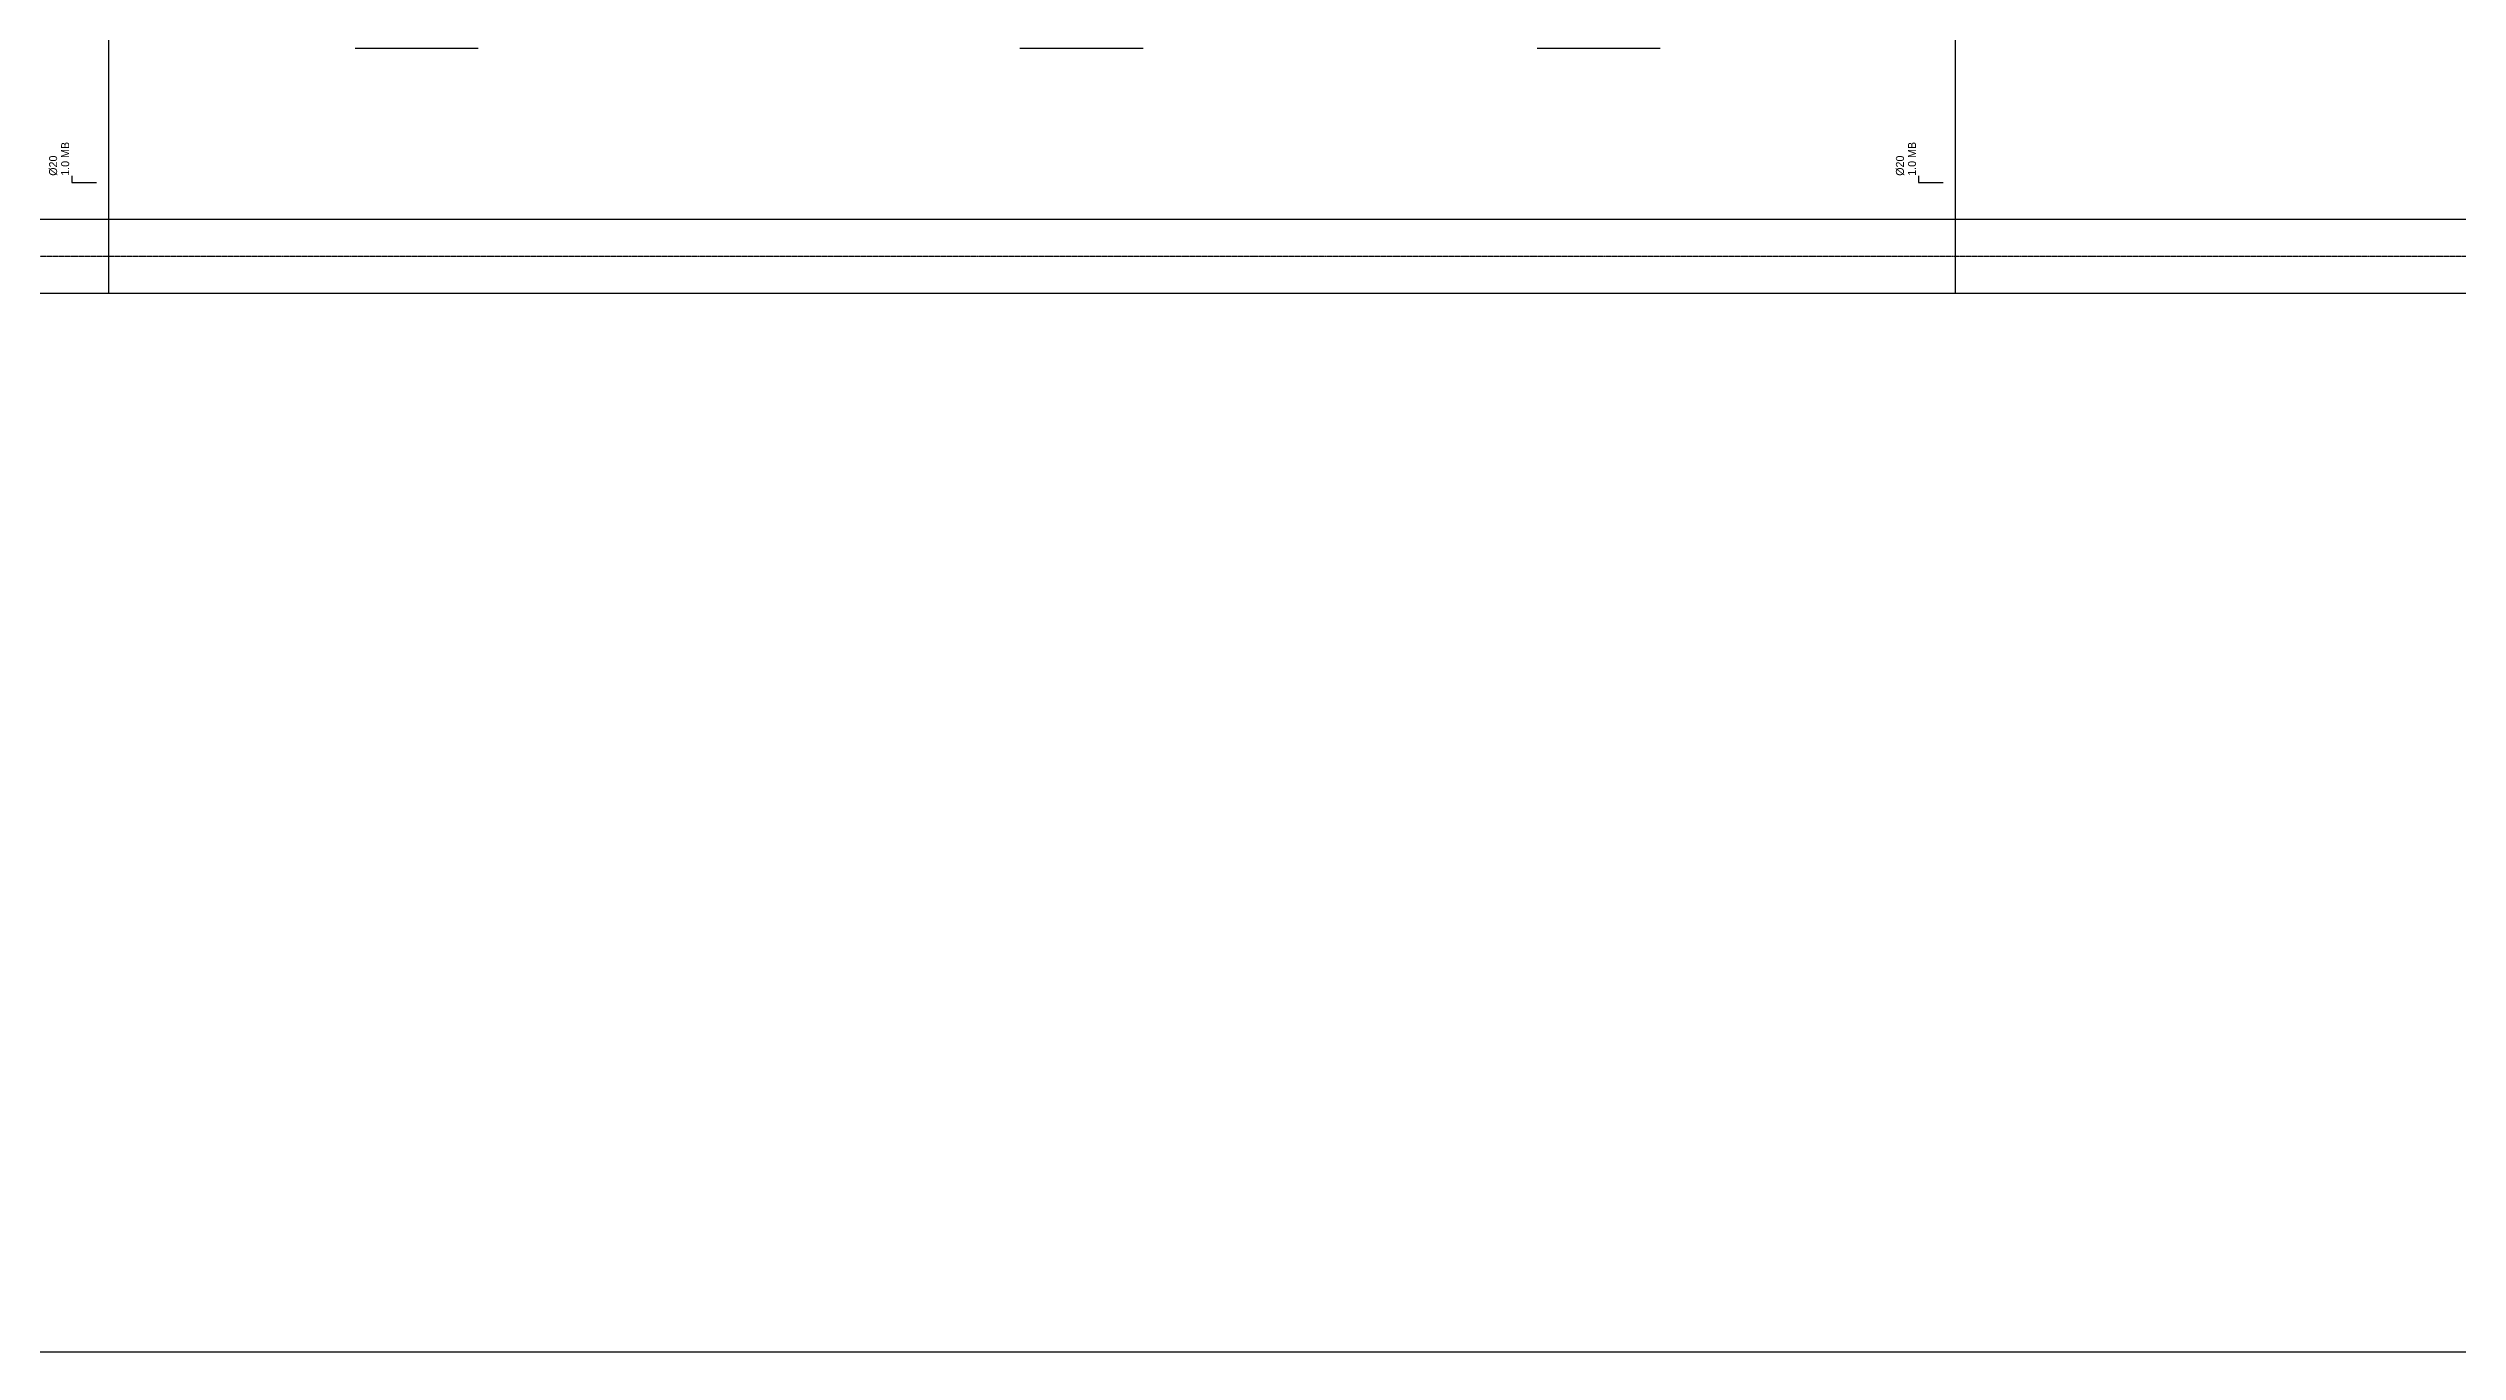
# Model space of a CAD drawing. Header units: centimetres. Extents: x 247996 to 314900, y -468471 to -440326.
# Drawn here: x 264051 to 266008, y -447000 to -445941 of the extents above; entities that cross this region are included whole.
import ezdxf
from ezdxf.enums import TextEntityAlignment as Align

# ---------------------------------------------------------------- set-up
doc = ezdxf.new("R2010")
doc.units = ezdxf.units.CM
doc.linetypes.add('0', pattern=[500, 500])
doc.linetypes.add('BASMA HATTI', pattern=[0.375, 0.25, -0.125])
for name, color, linetype in [('SCOTT-MTY-PVC', 43, 'Continuous'), ('SCOTT-MTY-SEMA', 8, 'Continuous'), ('SCOTT-MTY-SIRKULASYON-BORU', 31, 'Continuous'), ('SCOTT-MTY-YUK-BIRIMI', 7, 'Continuous')]:
    doc.layers.add(name, color=color, linetype=linetype)
for name, color, linetype, lineweight in [('SCOTT-MTY-SICAKSU-BORU', 1, 'BASMA HATTI', 30), ('SCOTT-MTY-SOGUKSU-BORU', 5, '0', 30), ('SCOTT-MTY-TEMIZSU-CAP', 101, 'Continuous', 30)]:
    doc.layers.add(name, color=color, linetype=linetype, lineweight=lineweight)
doc.styles.add('MTY_CAP', font='wturkce.SHX', dxfattribs={"width": 0.65})

# ---------------------------------------------------------------- blocks, each defined once
blk = doc.blocks.new('MTY-TEMIZ SU CAP MB')
at = {"layer": 'SCOTT-MTY-TEMIZSU-CAP'}
for p, q in [((0.83, 3.1), (0, 3.1)), ((0, 3.1), (0, 0))]:
    blk.add_line(p, q, dxfattribs=at)
at = {"layer": 'SCOTT-MTY-TEMIZSU-CAP', "style": 'MTY_CAP', "width": 0.65}
for tag, p in [('SOCP', (0.83, 5.42)), ('SCCP', (0.83, 2.42))]:
    blk.add_attdef(tag, text='', height=1, dxfattribs=at).set_placement(p, align=Align.MIDDLE_LEFT)
at = {"layer": 'SCOTT-MTY-YUK-BIRIMI', "color": 101, "style": 'MTY_CAP', "width": 0.65}
for tag, p in [('SO', (0.83, 3.92)), ('SC', (0.83, 0.92))]:
    blk.add_attdef(tag, text='', height=1, dxfattribs=at).set_placement(p, align=Align.MIDDLE_LEFT)

msp = doc.modelspace()

# ---------------------------------------------------------------- linework, layer by layer
at = {"layer": 'SCOTT-MTY-PVC'}
for p, q in [((264300, -445941), (264400, -445941)), ((264840, -445941), (264940, -445941)), ((265260, -445941), (265360, -445941))]:
    msp.add_line(p, q, dxfattribs=at)
at = {"layer": 'SCOTT-MTY-SEMA'}
msp.add_lwpolyline([(258900, -447000), (276550, -447000)], dxfattribs=at)
at = {"layer": 'SCOTT-MTY-SICAKSU-BORU'}
msp.add_lwpolyline([(260800, -446440), (260800, -446110), (276300, -446110)], dxfattribs=at)
at = {"layer": 'SCOTT-MTY-SIRKULASYON-BORU'}
msp.add_lwpolyline([(276300, -446080), (260840, -446080), (260840, -446520), (260860, -446520)], dxfattribs=at)
at = {"layer": 'SCOTT-MTY-SOGUKSU-BORU'}
for points in [[(264100, -446140), (264100, -445710), (264240, -445710)], [(265600, -446140), (265600, -445710), (265740, -445710)], [(260280, -446640), (260340, -446640), (260340, -446140), (276300, -446140)]]:
    msp.add_lwpolyline(points, dxfattribs=at)

# ---------------------------------------------------------------- block references
at = {"layer": 'SCOTT-MTY-TEMIZSU-CAP'}
ref = msp.add_blockref('MTY-TEMIZ SU CAP MB', (264090, -446050), dxfattribs=dict(at, xscale=6.5, yscale=6.5, rotation=90))
ref.add_attrib('SO', '1.0 MB', (264067.8, -446044.6), dxfattribs={"height": 6.5, "rotation": 90, "style": 'MTY_CAP'})
ref.add_attrib('SOCP', 'Ø20', (264058, -446044.6), dxfattribs={"height": 6.5, "rotation": 90, "style": 'MTY_CAP'})
ref = msp.add_blockref('MTY-TEMIZ SU CAP MB', (265590, -446050), dxfattribs=dict(at, xscale=6.5, yscale=6.5, rotation=90))
ref.add_attrib('SO', '1.0 MB', (265567.8, -446044.6), dxfattribs={"height": 6.5, "rotation": 90, "style": 'MTY_CAP'})
ref.add_attrib('SOCP', 'Ø20', (265558, -446044.6), dxfattribs={"height": 6.5, "rotation": 90, "style": 'MTY_CAP'})

doc.saveas('drawing.dxf')
